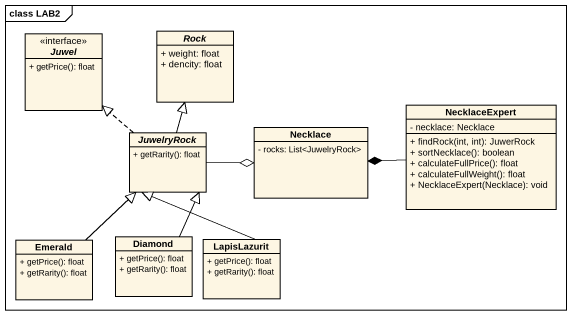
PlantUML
@startuml
mainframe class LAB2
hide circle
hide empty members
skinparam classAttributeIconSize 0
interface Juwel {
  + getPrice(): float
}
abstract class Rock {
  + weight: float
  + dencity: float
}
abstract class JuwelryRock {
  + getRarity(): float
}
class Necklace {
  - rocks: List<JuwelryRock>
}
class NecklaceExpert {
  - necklace: Necklace
  + findRock(int, int): JuwerRock
  + sortNecklace(): boolean
  + calculateFullPrice(): float
  + calculateFullWeight(): float
  + NecklaceExpert(Necklace): void
}
class Emerald {
  + getPrice(): float
  + getRarity(): float
}
class "Diamond" as Diamond_ {
  + getPrice(): float
  + getRarity(): float
}
class LapisLazurit {
  + getPrice(): float
  + getRarity(): float
}
JuwelryRock .up.|> Juwel
JuwelryRock -up-|> Rock
JuwelryRock -right-o Necklace
NecklaceExpert -left-* Necklace
Emerald -up-|> JuwelryRock
Diamond_ -up-|> JuwelryRock
LapisLazurit -up-|> JuwelryRock
@enduml
